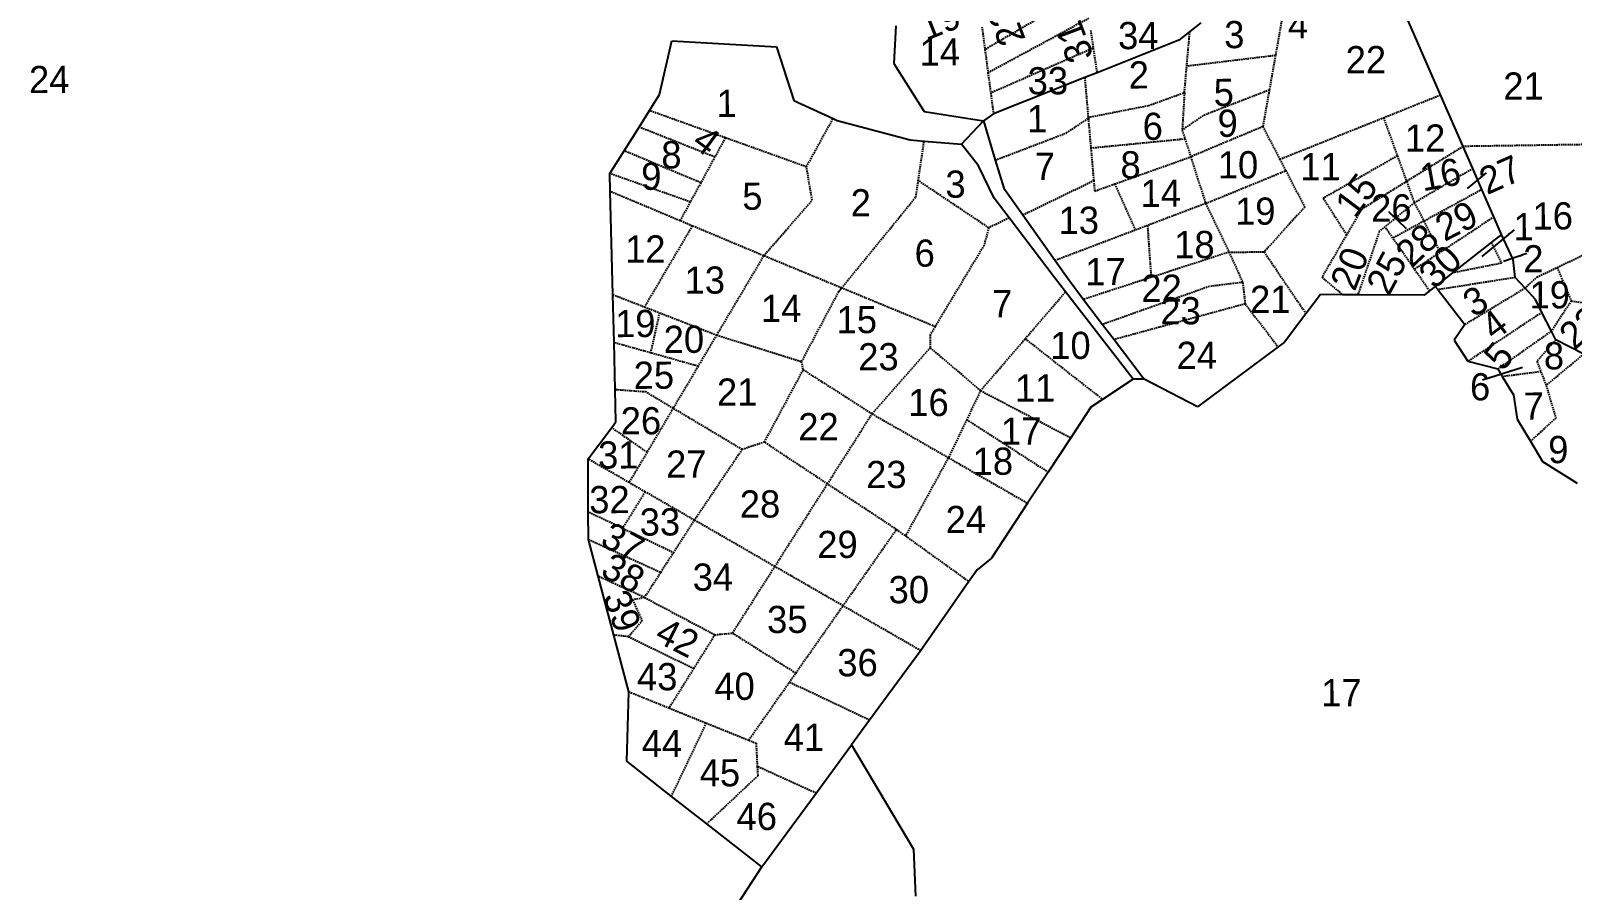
# Model space of a CAD drawing. Header units: metres. Extents: x 283194 to 285135, y 2090965 to 2092276.
# Drawn here: x 283655 to 284175, y 2091446 to 2091735 of the extents above; entities that cross this region are included whole.
import ezdxf
from ezdxf.enums import TextEntityAlignment as Align

# ---------------------------------------------------------------- set-up
doc = ezdxf.new("R2010")
doc.units = ezdxf.units.M
doc.linetypes.add('DASHED', pattern=[0.75, 0.5, -0.25])
for name, color, linetype in [('OFF', 1, 'Continuous'), ('POLY_PARCEL', 6, 'Continuous'), ('POLY_ROAD', 30, 'Continuous'), ('POLY_SUBPARCEL', 6, 'DASHED'), ('TEXT_MAPIN', 7, 'Continuous'), ('TEXT_PARCEL', 7, 'Continuous')]:
    doc.layers.add(name, color=color, linetype=linetype)
doc.styles.get("Standard").update_dxf_attribs({"font": 'simplex.shx'})
doc.styles.add('TEXT_MAP', font='')
doc.styles.get('TEXT_MAP').set_extended_font_data('Kruti Dev 050')
doc.dimstyles.get("Standard").update_dxf_attribs({"dimtxt": 0.18, "dimasz": 0.18, "dimexe": 0.18, "dimexo": 0.0625, "dimgap": 0.09, "dimtad": 0, "dimtih": 1, "dimtoh": 1, "dimdec": 4, "dimzin": 0, "dimdsep": 46, "dimtxsty": 'Standard', "dimcen": 0.09, "dimadec": 0, "dimazin": 0, "dimtfac": 1, "dimtdec": 4, "dimtofl": 0, "dimtmove": 0, "dimatfit": 3, "dimfxl": 1, "dimtolj": 1, "dimtzin": 0, "dimarcsym": 0})

msp = doc.modelspace()

# ---------------------------------------------------------------- linework, layer by layer
at = {"layer": 'OFF'}
msp.add_line((283969.25, 2091697.22), (283976.58, 2091705.13), dxfattribs=at)
at = {"layer": 'POLY_PARCEL'}
for p, q in [((284130.91, 2091713.87), (284113.8, 2091752.98)), ((283947, 2091737.18), (283946.4, 2091724.47)), ((284050, 2091738.15), (284046.25, 2091735.19)), ((283867.31, 2091713.98), (283871.47, 2091732.14)), ((283871.47, 2091732.14), (283906.79, 2091730.04)), ((284042.57, 2091732.29), (284014.94, 2091721.34)), ((284046.25, 2091735.19), (284042.57, 2091732.29)), ((283906.79, 2091730.04), (283912.58, 2091711.92)), ((283946.4, 2091724.47), (283956.57, 2091708.21)), ((284014.94, 2091721.34), (284010.79, 2091719.69)), ((284010.79, 2091719.69), (283979.99, 2091707.48)), ((283863.9, 2091708.56), (283867.31, 2091713.98)), ((283912.58, 2091711.92), (283925.86, 2091705.91)), ((284138.52, 2091696.46), (284130.91, 2091713.87)), ((283860.39, 2091702.99), (283863.9, 2091708.56)), ((283925.86, 2091705.91), (283927.28, 2091705.27)), ((283927.28, 2091705.27), (283951.93, 2091698.65)), ((283956.57, 2091708.21), (283976.58, 2091705.13)), ((283979.99, 2091707.48), (283976.58, 2091705.13)), ((283855.35, 2091695), (283860.39, 2091702.99)), ((283850.51, 2091687.32), (283855.35, 2091695)), ((283951.93, 2091698.65), (283956.57, 2091698.27)), ((283956.57, 2091698.27), (283969.25, 2091697.22)), ((284141.76, 2091689.04), (284138.52, 2091696.46)), ((284144.87, 2091681.95), (284141.76, 2091689.04)), ((283850.66, 2091681.24), (283850.51, 2091687.32)), ((283851.52, 2091646.48), (283850.66, 2091681.24)), ((284148.91, 2091672.71), (284144.87, 2091681.95)), ((284151.5, 2091666.77), (284148.91, 2091672.71)), ((284147.99, 2091664.02), (284134.93, 2091653.79)), ((284151.5, 2091666.77), (284147.99, 2091664.02)), ((284155.43, 2091658.37), (284151.5, 2091666.77)), ((284156.1, 2091652.21), (284155.43, 2091658.37)), ((284134.93, 2091653.79), (284129.13, 2091649.24)), ((284159.41, 2091648.62), (284156.1, 2091652.21)), ((284127.18, 2091647.71), (284125.33, 2091646.26)), ((284129.13, 2091649.24), (284127.18, 2091647.71)), ((284129.13, 2091649.24), (284129.97, 2091648.14)), ((284129.97, 2091648.14), (284139.07, 2091636.34)), ((284162.94, 2091644.79), (284159.41, 2091648.62)), ((283851.92, 2091630.28), (283851.52, 2091646.48)), ((284090.32, 2091646.45), (284085.46, 2091640.03)), ((284097.88, 2091646.41), (284090.32, 2091646.45)), ((284103, 2091646.38), (284097.88, 2091646.41)), ((284125.33, 2091646.26), (284103, 2091646.38)), ((284165.11, 2091640.48), (284162.94, 2091644.79)), ((284085.46, 2091640.03), (284078.23, 2091630.46)), ((284168.32, 2091634.13), (284165.11, 2091640.48)), ((284139.07, 2091636.34), (284135.51, 2091631.11)), ((284169.8, 2091631.21), (284168.32, 2091634.13)), ((283852.31, 2091614.37), (283851.92, 2091630.28)), ((284076.04, 2091628.84), (284048.82, 2091608.64)), ((284078.23, 2091630.46), (284076.04, 2091628.84)), ((284135.51, 2091631.11), (284140.1, 2091623.96)), ((284179.21, 2091626.39), (284169.8, 2091631.21)), ((284140.1, 2091623.96), (284150.22, 2091621.39)), ((284150.22, 2091621.39), (284151.71, 2091618.89)), ((284027.2, 2091617.95), (284016.81, 2091611.11)), ((284048.82, 2091608.64), (284030.88, 2091617.96)), ((284151.71, 2091618.89), (284155.47, 2091612.61)), ((283852.58, 2091603.5), (283852.31, 2091614.37)), ((284016.81, 2091611.11), (284012.84, 2091608.5)), ((284155.47, 2091612.61), (284156.81, 2091604.47)), ((284012.84, 2091608.5), (284006.06, 2091598.19)), ((283843.18, 2091591.03), (283851.14, 2091601.59)), ((283851.14, 2091601.59), (283852.58, 2091603.5)), ((284156.81, 2091604.47), (284161.26, 2091597)), ((284006.06, 2091598.19), (283998.43, 2091586.58)), ((284161.26, 2091597), (284165.34, 2091590.16)), ((283843.24, 2091573.02), (283843.18, 2091591.03)), ((284165.34, 2091590.16), (284176.95, 2091582.81)), ((283998.43, 2091586.58), (283991.52, 2091576.06)), ((283991.52, 2091576.06), (283979.33, 2091557.51)), ((283843.28, 2091563.79), (283843.24, 2091573.02)), ((283846.56, 2091551.43), (283843.28, 2091563.79)), ((283974.48, 2091553.61), (283971.71, 2091549.63)), ((283979.33, 2091557.51), (283974.48, 2091553.61)), ((283851.84, 2091531.6), (283846.56, 2091551.43)), ((283971.71, 2091549.63), (283955.45, 2091526.37)), ((283856.93, 2091512.47), (283851.84, 2091531.6)), ((283955.45, 2091526.37), (283938.2, 2091502.88)), ((283856.25, 2091489.03), (283856.93, 2091512.47)), ((283938.2, 2091502.88), (283932.12, 2091494.6)), ((283920.11, 2091478.25), (283932.12, 2091494.6)), ((283932.12, 2091494.6), (283953.01, 2091459.37)), ((283871.24, 2091477.29), (283856.25, 2091489.03)), ((283883.2, 2091467.92), (283871.24, 2091477.29)), ((283901.82, 2091453.34), (283920.11, 2091478.25)), ((283901.82, 2091453.34), (283883.2, 2091467.92)), ((283953.01, 2091459.37), (283953.72, 2091443.5)), ((283884.1, 2091426.38), (283901.82, 2091453.34))]:
    msp.add_line(p, q, dxfattribs=at)
at = {"layer": 'POLY_ROAD'}
for p, q in [((283976.58, 2091705.13), (283980.62, 2091691.85)), ((283974.89, 2091689.88), (283969.25, 2091697.22)), ((283980.18, 2091679.05), (283974.89, 2091689.88)), ((283980.62, 2091691.85), (283983.5, 2091682.39)), ((283985.28, 2091672.33), (283980.18, 2091679.05)), ((283983.5, 2091682.39), (283989.9, 2091673.36)), ((283989.9, 2091673.36), (284000.8, 2091657.97)), ((284000.44, 2091652.34), (283985.28, 2091672.33)), ((284000.8, 2091657.97), (284005.52, 2091651.31)), ((284004.31, 2091647.36), (284000.44, 2091652.34)), ((284027.2, 2091617.95), (284004.31, 2091647.36)), ((284005.52, 2091651.31), (284010.42, 2091644.87)), ((284010.42, 2091644.87), (284016.84, 2091636.42)), ((284016.84, 2091636.42), (284020.72, 2091631.32)), ((284020.72, 2091631.32), (284030.88, 2091617.96)), ((284030.88, 2091617.96), (284027.2, 2091617.95))]:
    msp.add_line(p, q, dxfattribs=at)
at = {"layer": 'POLY_SUBPARCEL'}
for p, q in [((284010.81, 2091748.85), (283977.12, 2091729.11)), ((284078.29, 2091744.78), (284075.16, 2091727.14)), ((283976.09, 2091736.86), (283977.12, 2091729.11)), ((283978.14, 2091721.39), (284012.18, 2091739.77)), ((284012.78, 2091735.74), (284013.69, 2091729.63)), ((284045.23, 2091723.52), (284046.25, 2091735.19)), ((283977.12, 2091729.11), (283978.14, 2091721.39)), ((284013.69, 2091729.63), (283979.06, 2091714.47)), ((284013.69, 2091729.63), (284014.94, 2091721.34)), ((284075.16, 2091727.14), (284045.23, 2091723.52)), ((284075.16, 2091727.14), (284073.1, 2091715.49)), ((283978.14, 2091721.39), (283979.06, 2091714.47)), ((284044.45, 2091714.63), (284045.23, 2091723.52)), ((284010.79, 2091719.69), (284011.98, 2091705.96)), ((284032.34, 2091710.27), (284044.45, 2091714.63)), ((284044.45, 2091714.63), (284043.69, 2091701.97)), ((284073.1, 2091715.49), (284050.68, 2091706.84)), ((284073.1, 2091715.49), (284070.91, 2091703.15)), ((283979.06, 2091714.47), (283979.99, 2091707.48)), ((284012.68, 2091706.43), (284032.34, 2091710.27)), ((284111.65, 2091706.16), (284130.91, 2091713.87)), ((283889.49, 2091699.39), (283863.9, 2091708.56)), ((283916.87, 2091689.58), (283925.86, 2091705.91)), ((284004.62, 2091701.01), (284011.98, 2091705.96)), ((284011.98, 2091705.96), (284012.68, 2091706.43)), ((284011.98, 2091705.96), (284012.86, 2091695.96)), ((284050.68, 2091706.84), (284043.69, 2091701.97)), ((284076.64, 2091692.14), (284111.65, 2091706.16)), ((284111.65, 2091706.16), (284116.31, 2091693.27)), ((283885.94, 2091692.89), (283860.39, 2091702.99)), ((283889.49, 2091699.39), (283885.94, 2091692.89)), ((283916.87, 2091689.58), (283889.49, 2091699.39)), ((283980.62, 2091691.85), (284004.62, 2091701.01)), ((284012.86, 2091695.96), (284044.63, 2091699.05)), ((284043.69, 2091701.97), (284044.63, 2091699.05)), ((284044.63, 2091699.05), (284046.58, 2091692.96)), ((284070.91, 2091703.15), (284046.58, 2091692.96)), ((284070.91, 2091703.15), (284076.64, 2091692.14)), ((283881.21, 2091684.21), (283855.35, 2091695)), ((283954.63, 2091684.94), (283956.57, 2091698.27)), ((284012.86, 2091695.96), (284013.82, 2091684.97)), ((284138.52, 2091696.46), (284119.43, 2091684.65)), ((284183.94, 2091697.15), (284138.52, 2091696.46)), ((283885.94, 2091692.89), (283881.21, 2091684.21)), ((283918.8, 2091678.28), (283916.87, 2091689.58)), ((284020.94, 2091683.81), (284046.58, 2091692.96)), ((284046.58, 2091692.96), (284051.61, 2091677.22)), ((284076.64, 2091692.14), (284078.64, 2091688.29)), ((284116.31, 2091693.27), (284091.29, 2091678.98)), ((284116.31, 2091693.27), (284119.43, 2091684.65)), ((284122.02, 2091677.49), (284141.76, 2091689.04)), ((283877.67, 2091677.73), (283850.51, 2091687.32)), ((283881.21, 2091684.21), (283877.67, 2091677.73)), ((283953.83, 2091679.43), (283954.63, 2091684.94)), ((283978.4, 2091669.03), (283954.63, 2091684.94)), ((283989.9, 2091673.36), (284013.82, 2091684.97)), ((284013.82, 2091684.97), (284014.13, 2091681.38)), ((284014.13, 2091681.38), (284020.94, 2091683.81)), ((284020.94, 2091683.81), (284027.86, 2091668.22)), ((284051.61, 2091677.22), (284078.64, 2091688.29)), ((284078.64, 2091688.29), (284085.03, 2091676)), ((284119.43, 2091684.65), (284104.24, 2091675.26)), ((284119.43, 2091684.65), (284122.02, 2091677.49)), ((283874.21, 2091671.38), (283850.66, 2091681.24)), ((283902.44, 2091659.57), (283918.8, 2091678.28)), ((283928.75, 2091648.7), (283953.83, 2091679.43)), ((284091.29, 2091678.98), (284099.19, 2091666.6)), ((284144.87, 2091681.95), (284125.25, 2091671.23)), ((283877.67, 2091677.73), (283874.21, 2091671.38)), ((284051.61, 2091677.22), (284027.86, 2091668.22)), ((284051.61, 2091677.22), (284059.49, 2091660.82)), ((284085.03, 2091676), (284071.35, 2091660.87)), ((284104.24, 2091675.26), (284099.19, 2091666.6)), ((284122.02, 2091677.49), (284112.14, 2091669.35)), ((284122.02, 2091677.49), (284125.25, 2091671.23)), ((283878.35, 2091669.65), (283862.21, 2091642.32)), ((283878.35, 2091669.65), (283874.21, 2091671.38)), ((283902.44, 2091659.57), (283878.35, 2091669.65)), ((283978.4, 2091669.03), (283976.81, 2091663.09)), ((283985.28, 2091672.33), (283978.4, 2091669.03)), ((284027.86, 2091668.22), (284000.8, 2091657.97)), ((284031.96, 2091669.77), (284033.2, 2091652.28)), ((284110.2, 2091667.74), (284103, 2091646.38)), ((284112.14, 2091669.35), (284110.2, 2091667.74)), ((284114.8, 2091665.52), (284112.14, 2091669.35)), ((284125.25, 2091671.23), (284114.8, 2091665.52)), ((284125.25, 2091671.23), (284130.7, 2091660.69)), ((284148.91, 2091672.71), (284130.7, 2091660.69)), ((283976.81, 2091663.09), (283960.29, 2091635.67)), ((284099.19, 2091666.6), (284090.85, 2091652.31)), ((284122.1, 2091655.02), (284114.8, 2091665.52)), ((284147.99, 2091664.02), (284151.44, 2091657.06)), ((284170.23, 2091655.64), (284190.26, 2091665.22)), ((283902.44, 2091659.57), (283886.57, 2091632.83)), ((283928.75, 2091648.7), (283902.44, 2091659.57)), ((284059.49, 2091660.82), (284010.42, 2091644.87)), ((284059.49, 2091660.82), (284071.35, 2091660.87)), ((284059.49, 2091660.82), (284064.11, 2091650.6)), ((284071.35, 2091660.87), (284085.46, 2091640.03)), ((284130.7, 2091660.69), (284122.1, 2091655.02)), ((284090.85, 2091652.31), (284097.88, 2091646.41)), ((284127.18, 2091647.71), (284122.1, 2091655.02)), ((284156.1, 2091652.21), (284129.97, 2091648.14)), ((284151.44, 2091657.06), (284134.93, 2091653.79)), ((284159.41, 2091648.62), (284163.37, 2091652.35)), ((284163.37, 2091652.35), (284170.23, 2091655.64)), ((284170.23, 2091655.64), (284174.99, 2091644.32)), ((283915.24, 2091623.86), (283927.82, 2091647.55)), ((283927.82, 2091647.55), (283928.75, 2091648.7)), ((283960.29, 2091635.67), (283928.75, 2091648.7)), ((283990.71, 2091631.57), (284004.31, 2091647.36)), ((284052.8, 2091649.21), (284016.84, 2091636.42)), ((284064.11, 2091650.6), (284052.8, 2091649.21)), ((284064.11, 2091650.6), (284064.95, 2091643.33)), ((284159.41, 2091648.62), (284139.07, 2091636.34)), ((283851.52, 2091646.48), (283862.21, 2091642.32)), ((283862.21, 2091642.32), (283867.25, 2091640.36)), ((284064.95, 2091643.33), (284020.72, 2091631.32)), ((284064.95, 2091643.33), (284076.04, 2091628.84)), ((284174.99, 2091644.32), (284168.32, 2091634.13)), ((284174.99, 2091644.32), (284192.09, 2091642.01)), ((283867.25, 2091640.36), (283864.26, 2091626.82)), ((283867.25, 2091640.36), (283886.57, 2091632.83)), ((284165.11, 2091640.48), (284140.1, 2091623.96)), ((283886.57, 2091632.83), (283880.32, 2091622.31)), ((283886.57, 2091632.83), (283915.24, 2091623.86)), ((283960.29, 2091635.67), (283958.6, 2091632.86)), ((283958.6, 2091632.86), (283958.62, 2091628.55)), ((283975.65, 2091614.07), (283990.71, 2091631.57)), ((283990.71, 2091631.57), (284016.81, 2091611.11)), ((284168.32, 2091634.13), (284150.22, 2091621.39)), ((283864.26, 2091626.82), (283851.92, 2091630.28)), ((283880.32, 2091622.31), (283864.26, 2091626.82)), ((283958.62, 2091628.55), (283939.03, 2091606.25)), ((283958.62, 2091628.55), (283975.65, 2091614.07)), ((284169.8, 2091631.21), (284163.43, 2091623.97)), ((284179.21, 2091626.39), (284166.52, 2091615.84)), ((283880.32, 2091622.31), (283871.89, 2091608.11)), ((283902.68, 2091596.68), (283915.79, 2091621.11)), ((283915.79, 2091621.11), (283915.24, 2091623.86)), ((283915.79, 2091621.11), (283939.03, 2091606.25)), ((284163.43, 2091623.97), (284164.73, 2091620.56)), ((284151.71, 2091618.89), (284164.73, 2091620.56)), ((284164.73, 2091620.56), (284166.52, 2091615.84)), ((284166.52, 2091615.84), (284169.8, 2091604.81)), ((283862.69, 2091613.61), (283852.31, 2091614.37)), ((283871.89, 2091608.11), (283862.69, 2091613.61)), ((283975.65, 2091614.07), (283970.95, 2091604.28)), ((283975.65, 2091614.07), (284006.06, 2091598.19)), ((283871.89, 2091608.11), (283863.08, 2091593.27)), ((283895.15, 2091594.23), (283871.89, 2091608.11)), ((283923.97, 2091582.62), (283939.03, 2091606.25)), ((283939.03, 2091606.25), (283964.79, 2091591.43)), ((283863.08, 2091593.27), (283851.14, 2091601.59)), ((283970.95, 2091604.28), (283964.79, 2091591.43)), ((283970.95, 2091604.28), (283998.43, 2091586.58)), ((284169.8, 2091604.81), (284161.26, 2091597)), ((283902.68, 2091596.68), (283895.15, 2091594.23)), ((283923.97, 2091582.62), (283902.68, 2091596.68)), ((283857.02, 2091583.06), (283843.18, 2091591.03)), ((283863.08, 2091593.27), (283857.02, 2091583.06)), ((283895.15, 2091594.23), (283879.06, 2091570.37)), ((283964.79, 2091591.43), (283950.29, 2091565.05)), ((283964.79, 2091591.43), (283991.52, 2091576.06)), ((283862.43, 2091579.94), (283854.83, 2091567.67)), ((283862.43, 2091579.94), (283857.02, 2091583.06)), ((283879.06, 2091570.37), (283862.43, 2091579.94)), ((283906.2, 2091554.73), (283923.97, 2091582.62)), ((283947.27, 2091567.23), (283923.97, 2091582.62)), ((283854.83, 2091567.67), (283843.24, 2091573.02)), ((283879.06, 2091570.37), (283872.02, 2091559.47)), ((283906.2, 2091554.73), (283879.06, 2091570.37)), ((283867.63, 2091552.68), (283843.28, 2091563.79)), ((283854.83, 2091567.67), (283872.02, 2091559.47)), ((283929.21, 2091541.48), (283947.27, 2091567.23)), ((283947.27, 2091567.23), (283950.29, 2091565.05)), ((283950.29, 2091565.05), (283971.71, 2091549.63)), ((283872.02, 2091559.47), (283867.63, 2091552.68)), ((283891.89, 2091532.27), (283906.2, 2091554.73)), ((283929.21, 2091541.48), (283906.2, 2091554.73)), ((283862.2, 2091544.27), (283846.56, 2091551.43)), ((283867.63, 2091552.68), (283862.2, 2091544.27)), ((283862.2, 2091544.27), (283858.16, 2091543.45)), ((283858.16, 2091543.45), (283861.42, 2091536.46)), ((283862.2, 2091544.27), (283885.96, 2091531.7)), ((283913.28, 2091518.77), (283929.21, 2091541.48)), ((283955.45, 2091526.37), (283929.21, 2091541.48)), ((283861.42, 2091536.46), (283856.86, 2091531.05)), ((283856.86, 2091531.05), (283851.84, 2091531.6)), ((283856.86, 2091531.05), (283878.85, 2091520.36)), ((283885.96, 2091531.7), (283883.02, 2091527.01)), ((283885.96, 2091531.7), (283891.89, 2091532.27)), ((283891.89, 2091532.27), (283913.28, 2091518.77)), ((283883.02, 2091527.01), (283878.85, 2091520.36)), ((283878.85, 2091520.36), (283870.48, 2091506.99)), ((283911.1, 2091515.67), (283913.28, 2091518.77)), ((283856.93, 2091512.47), (283870.48, 2091506.99)), ((283897.39, 2091496.12), (283911.1, 2091515.67)), ((283938.2, 2091502.88), (283911.1, 2091515.67)), ((283870.48, 2091506.99), (283883.01, 2091501.93)), ((283883.01, 2091501.93), (283871.24, 2091477.29)), ((283883.01, 2091501.93), (283897.39, 2091496.12)), ((283897.39, 2091496.12), (283899.85, 2091495.13)), ((283899.85, 2091495.13), (283900.26, 2091487.27)), ((283900.26, 2091487.27), (283900.43, 2091484.09)), ((283920.11, 2091478.25), (283900.26, 2091487.27)), ((283900.43, 2091484.09), (283883.2, 2091467.92))]:
    msp.add_line(p, q, dxfattribs=at)

# ---------------------------------------------------------------- texts
at = {"layer": 'TEXT_MAPIN', "style": 'TEXT_MAP'}
for s, height, rotation, p in [('19', 9.181, 21.9065, (283961.87, 2091738.82)), ('22', 9.181, 110.704, (283984.18, 2091737.37)), ('4', 9.18, 0.2256, (284082.8, 2091737.48)), ('31', 9.181, 110.704, (284007.26, 2091731.7)), ('34', 9.181, 0.2256, (284028.87, 2091733.89)), ('3', 9.18, 0.2256, (284061.29, 2091734.21)), ('14', 9.181, 0.2256, (283961.9, 2091728.35)), ('2', 9.18, 0.2256, (284029.04, 2091720.67)), ('33', 9.181, 0.2256, (283998.35, 2091718.63)), ('1', 9.18, 0.2256, (283889.91, 2091710.98)), ('5', 9.18, 0.2256, (284057.72, 2091714.62)), ('1', 9.18, 0.2256, (283994.73, 2091705.85)), ('6', 9.18, 0.2256, (284033.75, 2091703.26)), ('9', 9.18, 0.2256, (284059.04, 2091704.29)), ('4', 9.18, 323.7215, (283883.16, 2091698.45)), ('12', 9.181, 0.2256, (284125.68, 2091699.35)), ('8', 9.18, 0.2256, (283871.28, 2091693.66)), ('7', 9.18, 0.2256, (283997.34, 2091689.75)), ('8', 9.18, 0.2256, (284026.26, 2091690.26)), ('10', 9.181, 0.2256, (284062.52, 2091690.27)), ('11', 9.181, 0.2256, (284090.39, 2091689.65)), ('9', 9.18, 0.2256, (283864.51, 2091686.41)), ('16', 9.181, 10.4413, (284130.81, 2091687.04)), ('27', 9.181, 23.6837, (284150.97, 2091687.01)), ('5', 9.18, 0.2256, (283898.61, 2091679.62)), ('3', 9.18, 0.2256, (283967.18, 2091683.74)), ('14', 9.181, 0.2256, (284036.43, 2091680.66)), ('15', 9.181, 52.9803, (284102.48, 2091680)), ('2', 9.18, 0.2256, (283935.2, 2091677.52)), ('19', 9.181, 0.2256, (284068.36, 2091674.64)), ('26', 9.181, 0.2256, (284114.28, 2091675.72)), ('13', 9.181, 0.2256, (284008.79, 2091671.56)), ('29', 9.181, 26.9179, (284136.21, 2091671.38)), ('1', 9.18, 0.2256, (284158.92, 2091669.37)), ('16', 9.181, 0.2256, (284168.75, 2091673.03)), ('18', 9.181, 0.2256, (284047.82, 2091663.36)), ('28', 9.181, 43.5596, (284122.93, 2091663.17)), ('12', 9.181, 0.2256, (283862.47, 2091661.92)), ('6', 9.18, 0.2256, (283956.78, 2091660.46)), ('30', 9.181, 43.5596, (284130.72, 2091656)), ('2', 9.18, 0.2256, (284162.23, 2091658.62)), ('17', 9.181, 0.2256, (284017.82, 2091654.24)), ('20', 9.181, 68.8686, (284100.13, 2091655.3)), ('25', 9.181, 61.8247, (284112.63, 2091653.82)), ('13', 9.181, 0.2256, (283882.56, 2091651.36)), ('22', 9.181, 0.2256, (284036.74, 2091648.69)), ('7', 9.18, 0.2256, (283982.93, 2091643.39)), ('21', 9.181, 0.2256, (284073.43, 2091644.95)), ('3', 9.18, 29.9181, (284142.64, 2091644.31)), ('19', 9.181, 0.2256, (284167.76, 2091646.4)), ('14', 9.181, 0.2256, (283908.34, 2091641.82)), ('15', 9.181, 0.2256, (283933.86, 2091637.98)), ('23', 9.181, 0.2256, (284043.14, 2091641.03)), ('23', 9.181, 41.5257, (284178.16, 2091635.42)), ('19', 9.181, 0.2256, (283859.1, 2091636.72)), ('4', 9.18, 36.7899, (284149, 2091636.36)), ('20', 9.181, 0.2256, (283875.5, 2091631.4)), ('10', 9.181, 0.2256, (284005.97, 2091629.33)), ('24', 9.181, 0.2256, (284048.61, 2091626.07)), ('5', 9.18, 50.179, (284150.54, 2091625.78)), ('8', 9.18, 0.2256, (284169.18, 2091625.85)), ('25', 9.181, 0.2256, (283865.37, 2091619.28)), ('21', 9.181, 0.2256, (283893.49, 2091613.66)), ('11', 9.181, 0.2256, (283994.09, 2091614.97)), ('6', 9.18, 0.2256, (284144.24, 2091615.38)), ('16', 9.181, 0.2256, (283958.06, 2091610.09)), ('7', 9.18, 0.2256, (284162.34, 2091608.85)), ('26', 9.181, 0.2256, (283860.99, 2091603.9)), ('22', 9.181, 0.2256, (283920.93, 2091601.99)), ('17', 9.181, 0.2256, (283989.36, 2091600.42)), ('31', 9.181, 0.2256, (283853.37, 2091592.38)), ('18', 9.181, 0.2256, (283979.79, 2091590.25)), ('9', 9.18, 0.2256, (284170.64, 2091594.19)), ('27', 9.181, 0.2256, (283876.31, 2091589.36)), ('23', 9.181, 0.2256, (283943.83, 2091585.78)), ('32', 9.181, 0.2256, (283850.38, 2091577.31)), ('28', 9.181, 0.2256, (283901.19, 2091575.83)), ('33', 9.181, 0.2256, (283867.4, 2091569.77)), ('24', 9.181, 0.2256, (283970.68, 2091570.67)), ('37', 9.181, 331.2304, (283855.01, 2091562.91)), ('29', 9.181, 0.2256, (283927.34, 2091562.18)), ('38', 9.181, 331.1543, (283855.09, 2091552.55)), ('34', 9.181, 0.2256, (283885.29, 2091551.17)), ('30', 9.181, 0.2256, (283951.42, 2091546.93)), ('39', 9.181, 290.0077, (283854.68, 2091539.77)), ('35', 9.181, 0.2256, (283910.4, 2091536.87)), ('42', 9.181, 333.1269, (283873.36, 2091530.82)), ('43', 9.181, 0.2256, (283866.49, 2091517.54)), ('36', 9.181, 0.2256, (283934.11, 2091522.3)), ('40', 9.181, 0.2256, (283892.6, 2091514.3)), ('41', 9.181, 0.2256, (283916, 2091497.08)), ('44', 9.181, 0.2256, (283868.08, 2091495.01)), ('45', 9.181, 0.2256, (283887.65, 2091485.05)), ('46', 9.181, 0.2256, (283900.09, 2091470.41))]:
    msp.add_text(s, height=height, rotation=rotation, dxfattribs=at).set_placement(p, align=Align.MIDDLE)
at = {"layer": 'TEXT_PARCEL', "style": 'TEXT_MAP'}
for s, p in [('22', (284105.7, 2091725.81)), ('24', (283661.27, 2091719.12)), ('21', (284158.9, 2091716.92)), ('23', (283941.17, 2091625.51)), ('17', (284097.42, 2091512.16))]:
    msp.add_text(s, height=9.181, rotation=0.2256, dxfattribs=at).set_placement(p, align=Align.MIDDLE)

# ---------------------------------------------------------------- leaders
for points in [[(284146.32, 2091687.55), (284139.84, 2091682.23)], [(284113.31, 2091674.53), (284119.34, 2091668.72)], [(284155.78, 2091668.37), (284144.83, 2091659.36)], [(284160.07, 2091660.34), (284152.12, 2091657.67)], [(284145.07, 2091617.69), (284158.6, 2091621.95)]]:
    msp.add_leader(points, dimstyle='Standard', override={"dimtxt": 2.5, "dimasz": 2.5, "dimexe": 1.25, "dimexo": 0.625, "dimgap": 0.625, "dimtad": 1, "dimtih": 0, "dimtoh": 0, "dimzin": 8, "dimcen": 2.5, "dimtofl": 1})

doc.saveas('drawing.dxf')
